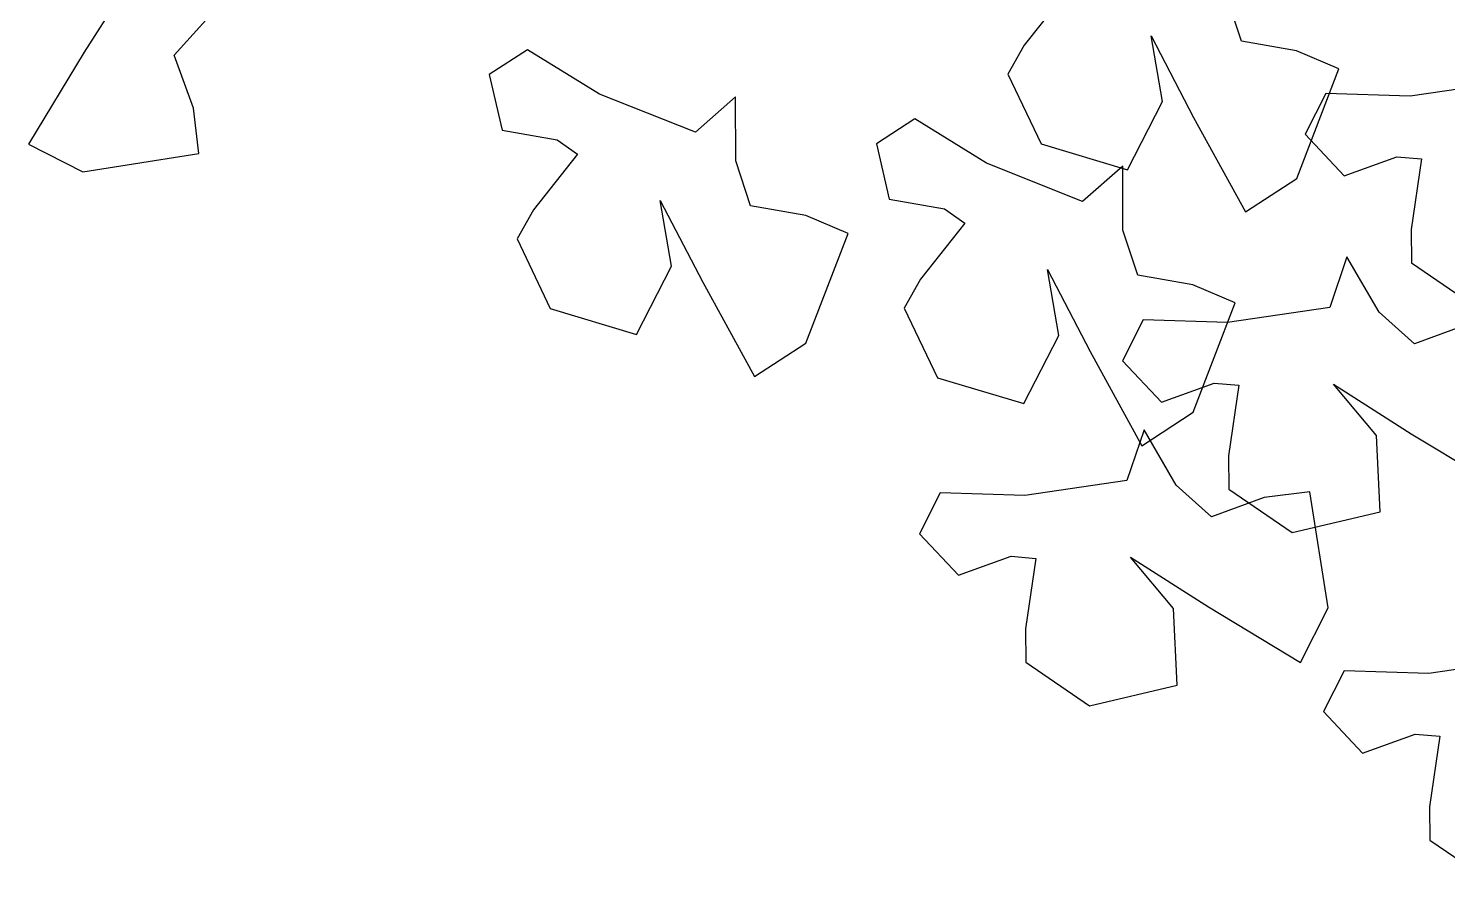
# Model space of a CAD drawing. Header units: millimetres. Extents: x 441156 to 441876, y 4514765 to 4515211.
# Drawn here: x 441406.39 to 441407.575, y 4514820.29 to 4514821.004 of the extents above; entities that cross this region are included whole.
import ezdxf

# ---------------------------------------------------------------- set-up
doc = ezdxf.new("R2010")
doc.units = ezdxf.units.MM
doc.layers.add('01_piscinas', color=254, linetype='Continuous')

msp = doc.modelspace()

# ---------------------------------------------------------------- linework, layer by layer
at = {"layer": '01_piscinas'}
for p, q in [((441406.47834213, 4514821.04874133, 0.00000053), (441406.43689523, 4514820.98386187, 0.00000053)), ((441407.25812914, 4514821.03626253, 0.00000053), (441407.22133324, 4514820.98964206, 0.00000053)), ((441407.40247972, 4514820.99306028, 0.00000053), (441407.39014763, 4514821.03065143, 0.00000053)), ((441406.51205447, 4514820.98126488, 0.00000053), (441406.53844332, 4514821.01074036, 0.00000053)), ((441407.32718723, 4514820.99760276, 0.00000053), (441407.36265104, 4514820.92926896, 0.00000053)), ((441407.33665538, 4514820.94261637, 0.00000053), (441407.32718723, 4514820.99760276, 0.00000053)), ((441406.80686922, 4514820.98594072, 0.00000053), (441406.77484133, 4514820.96513514, 0.00000053)), ((441406.86682957, 4514820.94888783, 0.00000053), (441406.80686922, 4514820.98594072, 0.00000053)), ((441407.22133324, 4514820.98964206, 0.00000053), (441407.20766967, 4514820.96539833, 0.00000053)), ((441407.44857493, 4514820.98491876, 0.00000053), (441407.40247972, 4514820.99306028, 0.00000053)), ((441407.4838705, 4514820.96992876, 0.00000053), (441407.44857493, 4514820.98491876, 0.00000053)), ((441406.43689523, 4514820.98386187, 0.00000053), (441406.39039233, 4514820.90709493, 0.00000053)), ((441406.52805132, 4514820.9372745, 0.00000053), (441406.51205447, 4514820.98126488, 0.00000053)), ((441406.77484133, 4514820.96513514, 0.00000053), (441406.78564036, 4514820.91886423, 0.00000053)), ((441407.20766967, 4514820.96539833, 0.00000053), (441407.23536662, 4514820.90738687, 0.00000053)), ((441407.44874257, 4514820.87845555, 0.00000053), (441407.4838705, 4514820.96992876, 0.00000053)), ((441406.94688946, 4514820.91704083, 0.00000053), (441406.86682957, 4514820.94888783, 0.00000053)), ((441407.47297419, 4514820.94936037, 0.00000053), (441407.45564001, 4514820.91532827, 0.00000053)), ((441407.54342782, 4514820.9472518, 0.00000053), (441407.47297419, 4514820.94936037, 0.00000053)), ((441407.62868522, 4514820.95970144, 0.00000053), (441407.54342782, 4514820.9472518, 0.00000053)), ((441406.53271738, 4514820.89921264, 0.00000053), (441406.52805132, 4514820.9372745, 0.00000053)), ((441406.98045041, 4514820.94652618, 0.00000053), (441406.94688946, 4514820.91704083, 0.00000053)), ((441406.98061865, 4514820.89318237, 0.00000053), (441406.98045041, 4514820.94652618, 0.00000053)), ((441407.30742417, 4514820.88570925, 0.00000053), (441407.33665538, 4514820.94261637, 0.00000053)), ((441407.12993687, 4514820.92818657, 0.00000053), (441407.09790897, 4514820.90738099, 0.00000053)), ((441407.18989722, 4514820.89113368, 0.00000053), (441407.12993687, 4514820.92818657, 0.00000053)), ((441407.36265104, 4514820.92926896, 0.00000053), (441407.40588171, 4514820.8506128, 0.00000053)), ((441406.78564036, 4514820.91886423, 0.00000053), (441406.83173557, 4514820.91072271, 0.00000053)), ((441407.45564001, 4514820.91532827, 0.00000053), (441407.4881277, 4514820.88065599, 0.00000053)), ((441406.39039233, 4514820.90709493, 0.00000053), (441406.43593529, 4514820.88389772, 0.00000053)), ((441406.83173557, 4514820.91072271, 0.00000053), (441406.84860016, 4514820.89879348, 0.00000053)), ((441407.09790897, 4514820.90738099, 0.00000053), (441407.10870801, 4514820.86111008, 0.00000053)), ((441407.23536662, 4514820.90738687, 0.00000053), (441407.30742417, 4514820.88570925, 0.00000053)), ((441406.43593529, 4514820.88389772, 0.00000053), (441406.53271738, 4514820.89921264, 0.00000053)), ((441406.84860016, 4514820.89879348, 0.00000053), (441406.81180426, 4514820.85217301, 0.00000053)), ((441406.99295074, 4514820.85559123, 0.00000053), (441406.98061865, 4514820.89318237, 0.00000053)), ((441407.26995711, 4514820.85928668, 0.00000053), (441407.18989722, 4514820.89113368, 0.00000053)), ((441407.4881277, 4514820.88065599, 0.00000053), (441407.53211808, 4514820.89665284, 0.00000053)), ((441407.53211808, 4514820.89665284, 0.00000053), (441407.55268786, 4514820.89475412, 0.00000053)), ((441407.55268786, 4514820.89475412, 0.00000053), (441407.54413192, 4514820.83598165, 0.00000053)), ((441407.30351806, 4514820.88877203, 0.00000053), (441407.26995711, 4514820.85928668, 0.00000053)), ((441407.3036863, 4514820.83542823, 0.00000053), (441407.30351806, 4514820.88877203, 0.00000053)), ((441407.40588171, 4514820.8506128, 0.00000053), (441407.44874257, 4514820.87845555, 0.00000053)), ((441406.91765825, 4514820.86013371, 0.00000053), (441406.95312206, 4514820.7917999, 0.00000053)), ((441406.9271264, 4514820.80514732, 0.00000053), (441406.91765825, 4514820.86013371, 0.00000053)), ((441407.03904595, 4514820.84744971, 0.00000053), (441406.99295074, 4514820.85559123, 0.00000053)), ((441407.10870801, 4514820.86111008, 0.00000053), (441407.15480322, 4514820.85296857, 0.00000053)), ((441406.81180426, 4514820.85217301, 0.00000053), (441406.79814069, 4514820.82792927, 0.00000053)), ((441407.07434152, 4514820.83245971, 0.00000053), (441407.03904595, 4514820.84744971, 0.00000053)), ((441407.15480322, 4514820.85296857, 0.00000053), (441407.17166781, 4514820.84103934, 0.00000053)), ((441407.03921359, 4514820.7409865, 0.00000053), (441407.07434152, 4514820.83245971, 0.00000053)), ((441407.17166781, 4514820.84103934, 0.00000053), (441407.13487191, 4514820.79441885, 0.00000053)), ((441407.31601839, 4514820.79783707, 0.00000053), (441407.3036863, 4514820.83542823, 0.00000053)), ((441407.54413192, 4514820.83598165, 0.00000053), (441407.54442078, 4514820.80815418, 0.00000053)), ((441406.79814069, 4514820.82792927, 0.00000053), (441406.82583765, 4514820.76991782, 0.00000053)), ((441407.49060226, 4514820.81303685, 0.00000053), (441407.4762803, 4514820.77072132, 0.00000053)), ((441407.51741987, 4514820.76692388, 0.00000053), (441407.49060226, 4514820.81303685, 0.00000053)), ((441407.54442078, 4514820.80815418, 0.00000053), (441407.59741278, 4514820.77176327, 0.00000053)), ((441406.89789519, 4514820.7482402, 0.00000053), (441406.9271264, 4514820.80514732, 0.00000053)), ((441407.2407259, 4514820.80237956, 0.00000053), (441407.27618971, 4514820.73404575, 0.00000053)), ((441407.25019405, 4514820.74739317, 0.00000053), (441407.2407259, 4514820.80237956, 0.00000053)), ((441407.3621136, 4514820.78969556, 0.00000053), (441407.31601839, 4514820.79783707, 0.00000053)), ((441406.95312206, 4514820.7917999, 0.00000053), (441406.99635273, 4514820.71314374, 0.00000053)), ((441407.13487191, 4514820.79441885, 0.00000053), (441407.12120834, 4514820.77017513, 0.00000053)), ((441407.39740917, 4514820.77470556, 0.00000053), (441407.3621136, 4514820.78969556, 0.00000053)), ((441407.36228124, 4514820.68323235, 0.00000053), (441407.39740917, 4514820.77470556, 0.00000053)), ((441406.82583765, 4514820.76991782, 0.00000053), (441406.89789519, 4514820.7482402, 0.00000053)), ((441407.12120834, 4514820.77017513, 0.00000053), (441407.1489053, 4514820.71216367, 0.00000053)), ((441407.32056927, 4514820.76038024, 0.00000053), (441407.30323509, 4514820.72634814, 0.00000053)), ((441407.3910229, 4514820.75827167, 0.00000053), (441407.32056927, 4514820.76038024, 0.00000053)), ((441407.4762803, 4514820.77072132, 0.00000053), (441407.3910229, 4514820.75827167, 0.00000053)), ((441407.54689534, 4514820.74053503, 0.00000053), (441407.51741987, 4514820.76692388, 0.00000053)), ((441407.22096284, 4514820.69048605, 0.00000053), (441407.25019405, 4514820.74739317, 0.00000053)), ((441407.59088572, 4514820.75653188, 0.00000053), (441407.54689534, 4514820.74053503, 0.00000053)), ((441406.99635273, 4514820.71314374, 0.00000053), (441407.03921359, 4514820.7409865, 0.00000053)), ((441407.27618971, 4514820.73404575, 0.00000053), (441407.31942038, 4514820.65538959, 0.00000053)), ((441407.30323509, 4514820.72634814, 0.00000053), (441407.33572278, 4514820.69167587, 0.00000053)), ((441407.1489053, 4514820.71216367, 0.00000053), (441407.22096284, 4514820.69048605, 0.00000053)), ((441407.33572278, 4514820.69167587, 0.00000053), (441407.37971316, 4514820.70767271, 0.00000053)), ((441407.37971316, 4514820.70767271, 0.00000053), (441407.40028294, 4514820.705774, 0.00000053)), ((441407.40028294, 4514820.705774, 0.00000053), (441407.391727, 4514820.64700153, 0.00000053)), ((441407.47941889, 4514820.70682269, 0.00000053), (441407.54429835, 4514820.66537579, 0.00000053)), ((441407.51511174, 4514820.66393716, 0.00000053), (441407.47941889, 4514820.70682269, 0.00000053)), ((441407.31942038, 4514820.65538959, 0.00000053), (441407.36228124, 4514820.68323235, 0.00000053)), ((441407.32125858, 4514820.66857435, 0.00000053), (441407.30693662, 4514820.62625881, 0.00000053)), ((441407.34807618, 4514820.62246138, 0.00000053), (441407.32125858, 4514820.66857435, 0.00000053)), ((441407.54429835, 4514820.66537579, 0.00000053), (441407.62106529, 4514820.61887289, 0.00000053)), ((441407.51825033, 4514820.60003854, 0.00000053), (441407.51511174, 4514820.66393716, 0.00000053)), ((441407.391727, 4514820.64700153, 0.00000053), (441407.39201586, 4514820.61917405, 0.00000053)), ((441407.30693662, 4514820.62625881, 0.00000053), (441407.22167922, 4514820.61380917, 0.00000053)), ((441407.37755166, 4514820.59607253, 0.00000053), (441407.34807618, 4514820.62246138, 0.00000053)), ((441407.39201586, 4514820.61917405, 0.00000053), (441407.44500786, 4514820.58278314, 0.00000053)), ((441407.15122558, 4514820.61591774, 0.00000053), (441407.1338914, 4514820.58188564, 0.00000053)), ((441407.22167922, 4514820.61380917, 0.00000053), (441407.15122558, 4514820.61591774, 0.00000053)), ((441407.42154203, 4514820.61206938, 0.00000053), (441407.37755166, 4514820.59607253, 0.00000053)), ((441407.4596039, 4514820.61673544, 0.00000053), (441407.42154203, 4514820.61206938, 0.00000053)), ((441407.47491882, 4514820.51995335, 0.00000053), (441407.4596039, 4514820.61673544, 0.00000053)), ((441407.44500786, 4514820.58278314, 0.00000053), (441407.51825033, 4514820.60003854, 0.00000053)), ((441407.1338914, 4514820.58188564, 0.00000053), (441407.1663791, 4514820.54721337, 0.00000053)), ((441407.1663791, 4514820.54721337, 0.00000053), (441407.21036948, 4514820.56321021, 0.00000053)), ((441407.21036948, 4514820.56321021, 0.00000053), (441407.23093926, 4514820.56131149, 0.00000053)), ((441407.23093926, 4514820.56131149, 0.00000053), (441407.22238331, 4514820.50253903, 0.00000053)), ((441407.3100752, 4514820.56236019, 0.00000053), (441407.37495467, 4514820.52091329, 0.00000053)), ((441407.34576806, 4514820.51947466, 0.00000053), (441407.3100752, 4514820.56236019, 0.00000053)), ((441407.34890664, 4514820.45557604, 0.00000053), (441407.34576806, 4514820.51947466, 0.00000053)), ((441407.37495467, 4514820.52091329, 0.00000053), (441407.45172161, 4514820.47441039, 0.00000053)), ((441407.45172161, 4514820.47441039, 0.00000053), (441407.47491882, 4514820.51995335, 0.00000053)), ((441407.22238331, 4514820.50253903, 0.00000053), (441407.22267218, 4514820.47471155, 0.00000053)), ((441407.64407086, 4514820.47772826, 0.00000053), (441407.55881347, 4514820.46527862, 0.00000053)), ((441407.22267218, 4514820.47471155, 0.00000053), (441407.27566417, 4514820.43832063, 0.00000053)), ((441407.48835983, 4514820.46738719, 0.00000053), (441407.47102565, 4514820.43335508, 0.00000053)), ((441407.55881347, 4514820.46527862, 0.00000053), (441407.48835983, 4514820.46738719, 0.00000053)), ((441407.27566417, 4514820.43832063, 0.00000053), (441407.34890664, 4514820.45557604, 0.00000053)), ((441407.47102565, 4514820.43335508, 0.00000053), (441407.50351335, 4514820.39868281, 0.00000053)), ((441407.50351335, 4514820.39868281, 0.00000053), (441407.54750372, 4514820.41467966, 0.00000053)), ((441407.54750372, 4514820.41467966, 0.00000053), (441407.56807351, 4514820.41278094, 0.00000053)), ((441407.56807351, 4514820.41278094, 0.00000053), (441407.55951756, 4514820.35400847, 0.00000053)), ((441407.55951756, 4514820.35400847, 0.00000053), (441407.55980643, 4514820.326181, 0.00000053)), ((441407.55980643, 4514820.326181, 0.00000053), (441407.61279842, 4514820.28979008, 0.00000053))]:
    msp.add_line(p, q, dxfattribs=at)

doc.saveas('drawing.dxf')
